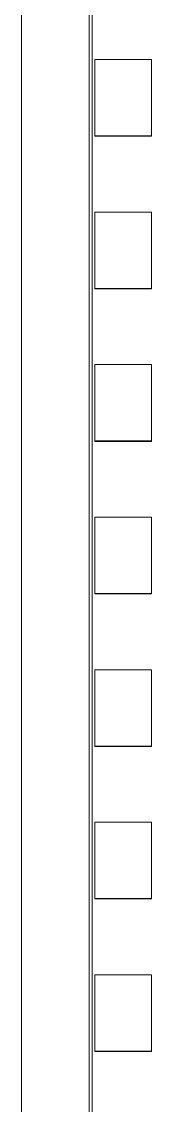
# Model space of a CAD drawing. Header units: millimetres. Extents: x 4134 to 7422, y 1400 to 3585.
# Drawn here: x 6140.15 to 6144.75, y 3265.83 to 3304.19 of the extents above; entities that cross this region are included whole.
import ezdxf

# ---------------------------------------------------------------- set-up
doc = ezdxf.new("R2010")
doc.units = ezdxf.units.MM
doc.layers.add('000-PI-Oprema', color=30, linetype='Continuous', lineweight=5)

# ---------------------------------------------------------------- blocks, each defined once
blk = doc.blocks.new('S7-1500 DQ HF - 6ES7522-1BL01-0AB0')
at = {"layer": '000-PI-Oprema', "color": 0, "linetype": 'ByBlock', "lineweight": 0}
for p, q in [((30.4, 23.585), (30.4, 132.4)), ((30.5, 74.367), (30.5, 77.069)), ((30.5, 77.069), (32.5, 77.069)), ((32.5, 74.367), (32.5, 77.069)), ((30.5, 74.35), (30.5, 74.367)), ((30.5, 74.367), (32.5, 74.367)), ((30.5, 74.35), (32.5, 74.35)), ((32.5, 74.35), (32.5, 74.367)), ((30.5, 68.966), (30.5, 71.667)), ((30.5, 71.667), (32.5, 71.667)), ((32.5, 68.966), (32.5, 71.667)), ((30.5, 68.966), (32.5, 68.966)), ((30.5, 68.95), (30.5, 68.966)), ((30.5, 68.95), (32.5, 68.95)), ((32.5, 68.95), (32.5, 68.966)), ((30.5, 63.564), (30.5, 66.266)), ((30.5, 66.266), (32.5, 66.266)), ((32.5, 63.564), (32.5, 66.266)), ((30.5, 63.564), (32.5, 63.564)), ((30.5, 63.55), (30.5, 63.564)), ((30.5, 63.55), (32.5, 63.55)), ((32.5, 63.55), (32.5, 63.564)), ((30.5, 58.163), (30.5, 60.864)), ((30.5, 60.864), (32.5, 60.864)), ((32.5, 58.163), (32.5, 60.864)), ((30.5, 58.15), (30.5, 58.163)), ((30.5, 58.163), (32.5, 58.163)), ((30.5, 58.15), (32.5, 58.15)), ((32.5, 58.15), (32.5, 58.163)), ((30.5, 52.761), (30.5, 55.462)), ((30.5, 55.462), (32.5, 55.462)), ((32.5, 52.761), (32.5, 55.462)), ((30.5, 52.75), (30.5, 52.761)), ((30.5, 52.761), (32.5, 52.761)), ((30.5, 52.75), (32.5, 52.75)), ((32.5, 52.75), (32.5, 52.761)), ((30.5, 47.36), (30.5, 50.061)), ((30.5, 50.061), (32.5, 50.061)), ((32.5, 47.36), (32.5, 50.061)), ((30.5, 47.35), (30.5, 47.36)), ((30.5, 47.36), (32.5, 47.36)), ((30.5, 47.35), (32.5, 47.35)), ((32.5, 47.35), (32.5, 47.36)), ((30.5, 41.958), (30.5, 44.659)), ((30.5, 44.659), (32.5, 44.659)), ((32.5, 41.958), (32.5, 44.659)), ((30.5, 41.95), (30.5, 41.958)), ((30.5, 41.958), (32.5, 41.958)), ((30.5, 41.95), (32.5, 41.95)), ((32.5, 41.95), (32.5, 41.958))]:
    blk.add_line(p, q, dxfattribs=at)
for points, knots in [([(30.3, 23.299), (30.3, 26.64), (30.3, 34.605), (30.3, 47.245), (30.3, 62.731), (30.3, 77.025), (30.3, 91.235), (30.3, 105.802), (30.3, 119.972), (30.3, 129.542), (30.3, 132.586)], [0, 0, 0, 0, 0.091483, 0.21812, 0.346206, 0.515858, 0.610111, 0.736264, 0.916066, 1, 1, 1, 1]), ([(27.9, 129.52), (27.9, 127.497), (27.9, 118.948), (27.9, 105.802), (27.9, 91.235), (27.9, 77.025), (27.9, 62.731), (27.9, 47.245), (27.9, 34.486), (27.9, 25.605), (27.9, 21.348), (27.9, 20.55)], [0, 0, 0, 0, 0.055935, 0.236292, 0.362833, 0.457376, 0.627551, 0.756032, 0.883059, 0.978086, 1, 1, 1, 1])]:
    blk.add_open_spline(points, degree=3, knots=knots, dxfattribs=at)

msp = doc.modelspace()

# ---------------------------------------------------------------- block references
at = {"layer": '000-PI-Oprema', "color": 0, "linetype": 'ByBlock', "lineweight": 0}
msp.add_blockref('S7-1500 DQ HF - 6ES7522-1BL01-0AB0', (6112.248, 3225.785), dxfattribs=at)

doc.saveas('drawing.dxf')
